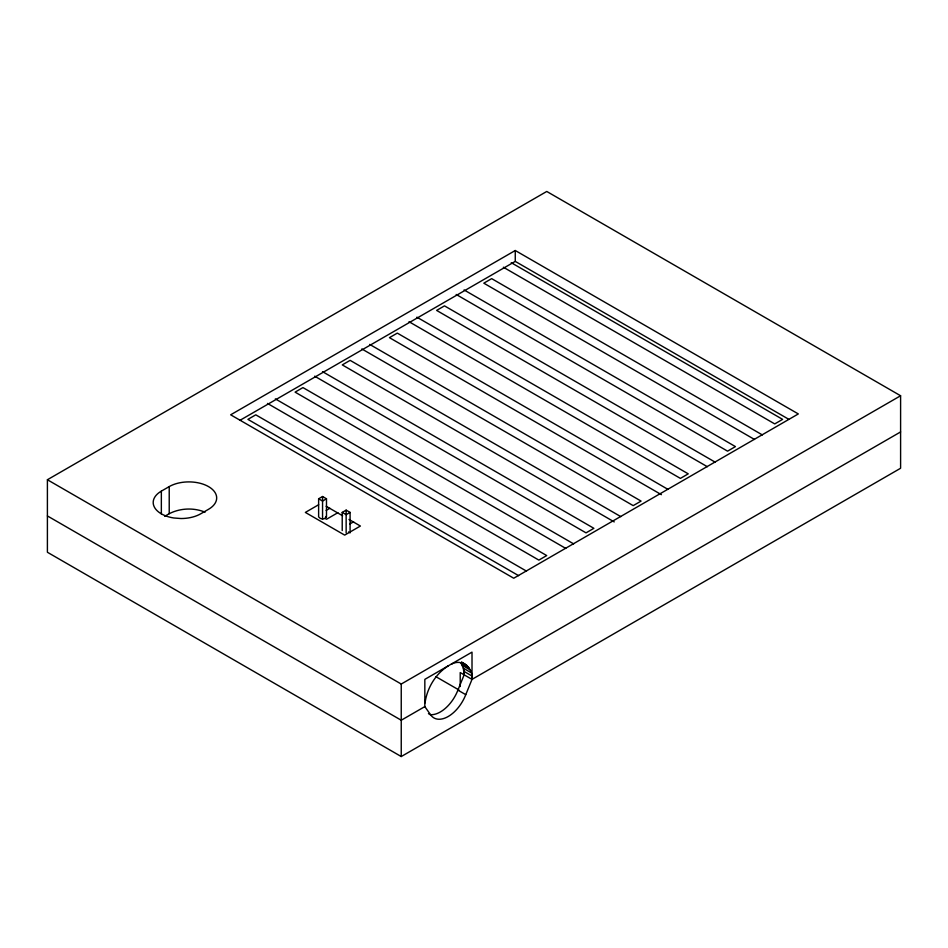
<?xml version="1.0" encoding="UTF-8"?>
<svg xmlns="http://www.w3.org/2000/svg" width="948" height="948" viewBox="0 0 948 948"><rect width="100%" height="100%" fill="white"/><g stroke="black" fill="none" stroke-linecap="round" stroke-linejoin="round"><path stroke-width="1.42" d="M47.4 515.937L47.4 552.257L401.241 756.54L900.6 468.253L900.6 395.754L546.759 191.46L47.4 479.747L47.4 515.937L401.241 720.231L424.834 706.604L424.834 679.372L472.009 652.129L472.009 679.372L465.764 694.671A28.641 16.531 -60 0 1 430.688 714.922L428.449 713.619M161.35 513.97L161.35 491.135L169.218 486.597A27.8 16.045 0 0 1 208.524 486.597A27.8 16.045 0 0 1 208.524 509.301L200.668 513.84A27.8 16.045 0 0 1 181.009 518.532L173.816 517.987A27.8 16.045 0 0 1 161.35 491.135M164.715 516.304L169.218 513.709L169.218 486.597M460.218 686.53L460.218 672.559L472.009 679.372L900.6 431.933M430.238 714.662A28.641 16.531 -60 0 0 457.908 690.132L464.153 674.834L464.153 670.532M425.036 702.954C427.027 688.118 435.499 673.921 448.226 665.863M515.262 250.509L230.66 414.809L513.733 578.233L798.323 413.932L515.262 250.509L515.262 261.387L240.093 420.248M318.623 516.944L318.623 498.79L322.557 496.515L326.491 498.79L326.491 516.944M326.491 498.79L322.557 501.054L318.623 498.79M318.658 504.727L305.351 512.418L344.669 535.11L360.394 526.033L348.983 519.445M326.124 510.403L329.857 508.258M337.867 512.702L326.539 519.243L324.974 518.343M342.216 530.56L342.216 512.406L346.15 510.131L350.085 512.406L350.085 530.56M350.085 512.406L346.15 514.669L342.216 512.406M349.824 523.971L353.592 521.791M47.4 479.747L401.241 684.041L900.6 395.754M169.218 513.709C180.156 508.081 193.712 507.488 205.076 512.181M451.331 664.275C461.783 658.102 473.656 668.044 472.009 679.372M515.262 261.387L788.902 419.371M511.233 262.691L782.61 419.371L774.741 423.91L503.376 267.229M762.358 434.919L491.668 278.641L483.812 283.179L754.501 439.457M464.058 289.934L735.435 446.603L727.566 451.153L456.189 294.473M715.183 462.162L444.494 305.872L436.625 310.411L707.327 466.7M416.883 317.177L688.248 473.846L680.391 478.385L409.015 321.716M668.008 489.393L397.307 333.115L389.45 337.654L661.42 494.678M369.696 344.408L641.073 501.089L633.205 505.628L361.84 348.947M620.822 516.636L350.132 360.359L342.275 364.897L614.245 521.91M322.521 371.652L593.886 528.32L586.03 532.859L314.653 376.19M573.647 543.879L302.957 387.59L295.089 392.128L565.778 548.418M275.347 398.883L546.712 555.564L538.855 560.102L267.478 403.433M526.472 571.111L255.77 414.833L247.914 419.371L518.603 575.649M326.159 506.268L342.643 515.783M348.556 531.958L350.132 532.859M461.664 662.107L465.03 664.062M461.475 662.308L467.091 665.555M468.822 667.534L460.953 662.984L463.335 668.21L464.153 674.834M462.34 665.401L470.196 669.94M463.335 668.21L471.203 672.748M463.951 671.374L471.808 675.912M435.914 676.694L458.939 689.978M457.908 690.132L465.764 694.671M424.834 706.604L430.688 714.922M401.241 684.041L401.241 756.54M346.15 510.131L346.15 532.835M322.557 496.515L322.557 519.22M325.839 516.482A3.342 1.932 0 0 1 323.481 518.84A3.342 1.932 0 0 1 319.393 517.478"/></g></svg>
